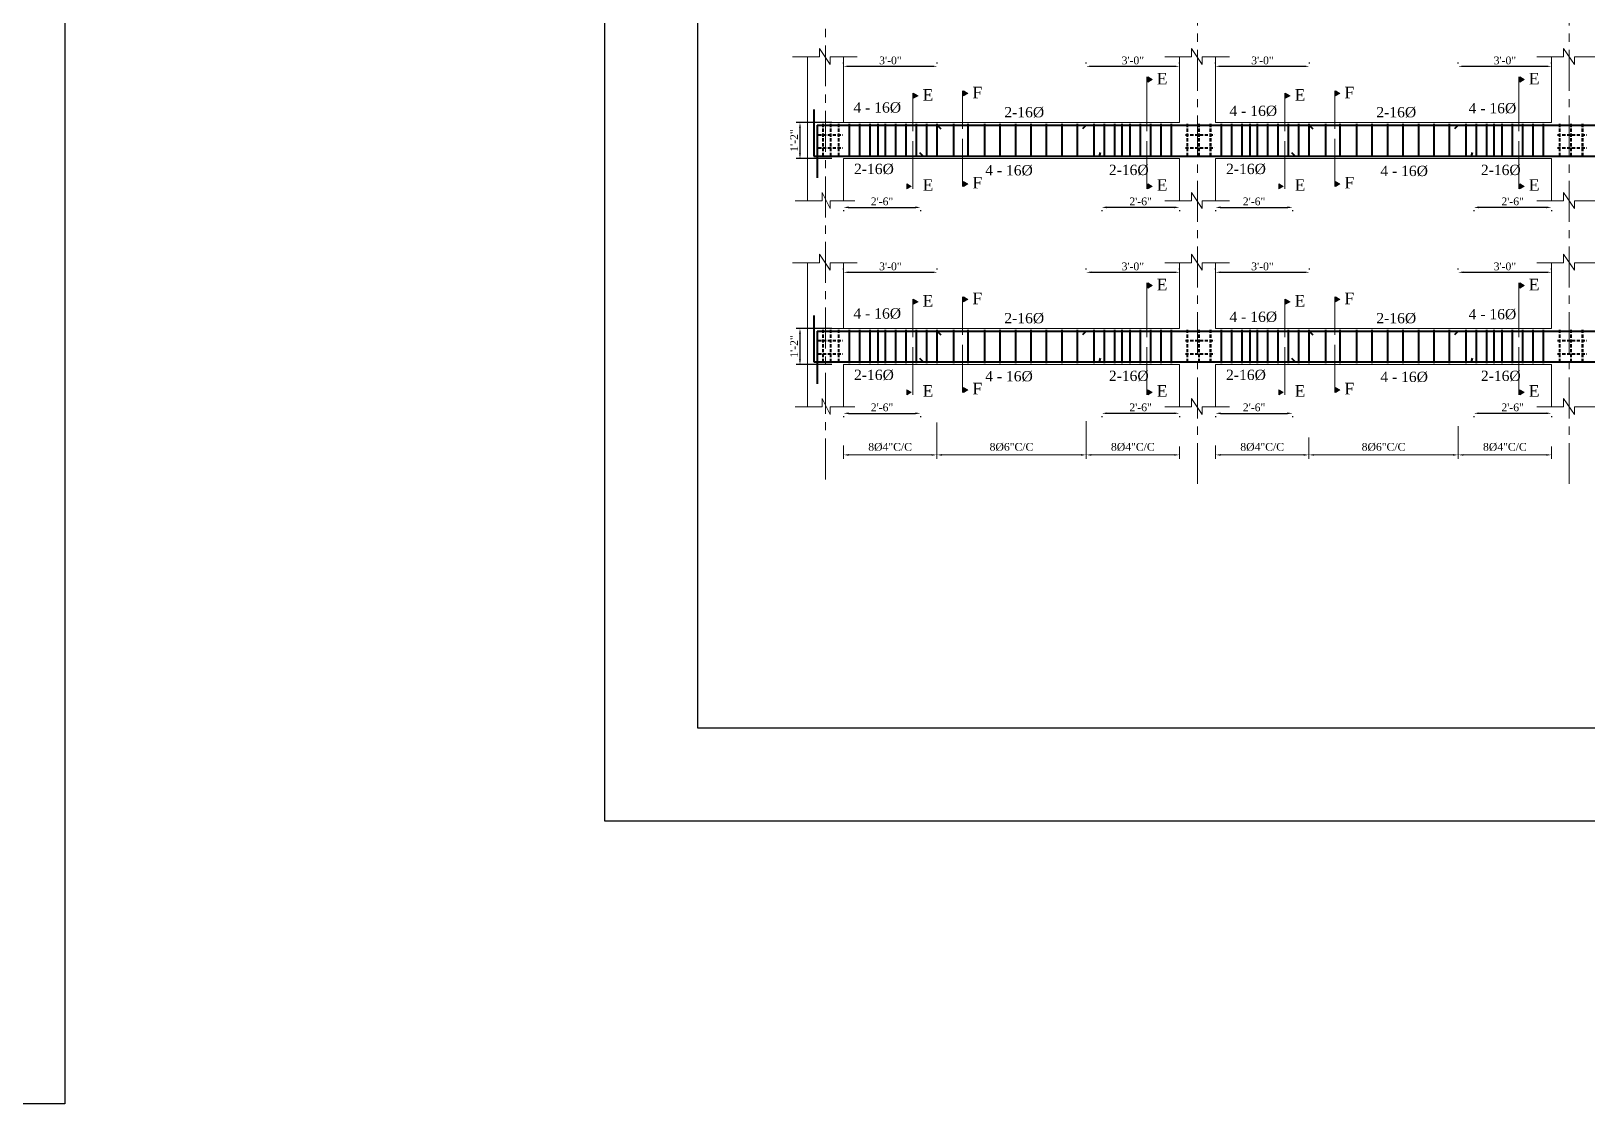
# Model space of a CAD drawing. Extents: x -2338379 to 930990, y -818978 to 106940.
# Drawn here: x 384899 to 386106, y -209148 to -208316 of the extents above; entities that cross this region are included whole.
import ezdxf

# ---------------------------------------------------------------- set-up
doc = ezdxf.new("R2010")
doc.units = 0
doc.header["$MEASUREMENT"] = 0
doc.header["$PDMODE"] = 34
doc.linetypes.add('CENTER', pattern=[50.8, 31.75, -6.35, 6.35, -6.35])
doc.linetypes.add('DASHED', pattern=[0.75, 0.5, -0.25])
doc.layers.get('0').update_dxf_attribs({"linetype": 'CONTINUOUS', "lineweight": 30})
doc.layers.get('DEFPOINTS').update_dxf_attribs({"linetype": 'CONTINUOUS'})
for name, color, linetype, lineweight in [('Center', 11, 'CENTER', 15), ('Dimension', 35, 'CONTINUOUS', 9), ('HATCH', 3, 'CONTINUOUS', 15), ('rcc elevation', 253, 'CONTINUOUS', 18), ('rebar', 3, 'CONTINUOUS', 40), ('TEXT', 7, 'CONTINUOUS', 30), ('WALL', 1, 'CONTINUOUS', 40)]:
    doc.layers.add(name, color=color, linetype=linetype, lineweight=lineweight)
doc.styles.get("Standard").update_dxf_attribs({"font": 'times.ttf', "height": 6})
doc.dimstyles.new('Standard$0', dxfattribs={"dimtxt": 6, "dimasz": 4, "dimexe": 3, "dimexo": 6, "dimgap": 3, "dimtad": 1, "dimdec": 1, "dimzin": 0, "dimdsep": 46, "dimlunit": 4, "dimtxsty": 'Standard', "dimcen": 0.09, "dimclrd": 6, "dimclre": 6, "dimclrt": 7, "dimadec": 0, "dimazin": 0, "dimtfac": 1, "dimtdec": 1, "dimtix": 1, "dimtofl": 0, "dimtmove": 1, "dimatfit": 3, "dimfxl": 1, "dimtolj": 1, "dimtzin": 0, "dimlwd": 18, "dimlwe": 18, "dimarcsym": 0})

# ---------------------------------------------------------------- blocks, each defined once
blk = doc.blocks.new('*D872')
at = {"color": 6, "lineweight": 18, "transparency": 16777216}
for p, q in [((385601.5, -208620), (385601.5, -208648)), ((385529.1, -208637.8), (385529.1, -208648)), ((385533.1, -208645), (385597.5, -208645))]:
    blk.add_line(p, q, dxfattribs=at)
at = {"color": 6, "lineweight": 30, "transparency": 16777216}
for points in [[(385533.1, -208644.4), (385533.1, -208645.7), (385529.1, -208645)], [(385597.5, -208644.4), (385597.5, -208645.7), (385601.5, -208645)]]:
    blk.add_solid(points, dxfattribs=at)
at = {"layer": 'DEFPOINTS', "color": 0, "lineweight": 30, "transparency": 16777216}
for p in [(385601.5, -208614), (385529.1, -208631.8), (385601.5, -208645)]:
    blk.add_point(p, dxfattribs=at)
at = {"color": 7, "transparency": 16777216, "insert": (385565.3, -208638.9), "char_height": 6, "attachment_point": 5}
blk.add_mtext('\\A1;8%%c4"C/C', dxfattribs=at)
blk = doc.blocks.new('*D873')
at = {"color": 6, "lineweight": 18, "transparency": 16777216}
for p, q in [((385601.5, -208620), (385601.5, -208648)), ((385717.3, -208618.9), (385717.3, -208648)), ((385605.5, -208645), (385713.3, -208645))]:
    blk.add_line(p, q, dxfattribs=at)
at = {"color": 6, "lineweight": 30, "transparency": 16777216}
for points in [[(385605.5, -208644.4), (385605.5, -208645.7), (385601.5, -208645)], [(385713.3, -208644.4), (385713.3, -208645.7), (385717.3, -208645)]]:
    blk.add_solid(points, dxfattribs=at)
at = {"layer": 'DEFPOINTS', "color": 0, "lineweight": 30, "transparency": 16777216}
for p in [(385601.5, -208614), (385717.3, -208612.9), (385717.3, -208645)]:
    blk.add_point(p, dxfattribs=at)
at = {"color": 7, "transparency": 16777216, "insert": (385659.4, -208638.9), "char_height": 6, "attachment_point": 5}
blk.add_mtext('\\A1;8%%C6"C/C', dxfattribs=at)
blk = doc.blocks.new('*D874')
at = {"color": 6, "lineweight": 18, "transparency": 16777216}
for p, q in [((385717.3, -208618.9), (385717.3, -208648)), ((385789.6, -208638.4), (385789.6, -208648)), ((385721.3, -208645), (385785.6, -208645))]:
    blk.add_line(p, q, dxfattribs=at)
at = {"color": 6, "lineweight": 30, "transparency": 16777216}
for points in [[(385721.3, -208644.4), (385721.3, -208645.7), (385717.3, -208645)], [(385785.6, -208644.4), (385785.6, -208645.7), (385789.6, -208645)]]:
    blk.add_solid(points, dxfattribs=at)
at = {"layer": 'DEFPOINTS', "color": 0, "lineweight": 30, "transparency": 16777216}
for p in [(385717.3, -208612.9), (385789.6, -208632.4), (385789.6, -208645)]:
    blk.add_point(p, dxfattribs=at)
at = {"color": 7, "transparency": 16777216, "insert": (385753.5, -208638.9), "char_height": 6, "attachment_point": 5}
blk.add_mtext('\\A1;8%%C4"C/C', dxfattribs=at)
blk = doc.blocks.new('*D875')
at = {"layer": 'DEFPOINTS', "color": 0, "lineweight": 30, "transparency": 16777216}
for p in [(385529.1, -208547), (385495.4, -208575), (385529.1, -208575)]:
    blk.add_point(p, dxfattribs=at)
at = {"layer": 'TEXT', "color": 6, "lineweight": -2, "transparency": 16777216}
for p, q in [((385520.1, -208547), (385492.4, -208547)), ((385495.4, -208551), (385495.4, -208571)), ((385520.1, -208575), (385492.4, -208575))]:
    blk.add_line(p, q, dxfattribs=at)
at = {"layer": 'TEXT', "color": 6, "lineweight": 30, "transparency": 16777216}
for points in [[(385494.7, -208551), (385496.1, -208551), (385495.4, -208547)], [(385494.7, -208571), (385496.1, -208571), (385495.4, -208575)]]:
    blk.add_solid(points, dxfattribs=at)
at = {"layer": 'TEXT', "color": 7, "transparency": 16777216, "insert": (385490.9, -208561), "char_height": 6, "attachment_point": 5, "rotation": 90}
blk.add_mtext('\\A1;1\'-2"', dxfattribs=at)
blk = doc.blocks.new('*D876')
at = {"layer": 'DEFPOINTS', "color": 0, "lineweight": 30, "transparency": 16777216}
for p in [(385601.9, -208503.4), (385529.1, -208510.3), (385601.9, -208510.3)]:
    blk.add_point(p, dxfattribs=at)
at = {"layer": 'TEXT', "color": 6, "lineweight": -2, "transparency": 16777216}
for p, q in [((385529.1, -208501.3), (385529.1, -208500.4)), ((385533.1, -208503.4), (385597.9, -208503.4)), ((385601.9, -208501.3), (385601.9, -208500.4))]:
    blk.add_line(p, q, dxfattribs=at)
at = {"layer": 'TEXT', "color": 6, "lineweight": 30, "transparency": 16777216}
for points in [[(385533.1, -208502.8), (385533.1, -208504.1), (385529.1, -208503.4)], [(385597.9, -208502.8), (385597.9, -208504.1), (385601.9, -208503.4)]]:
    blk.add_solid(points, dxfattribs=at)
at = {"layer": 'TEXT', "color": 7, "transparency": 16777216, "insert": (385565.5, -208498.9), "char_height": 6, "attachment_point": 5}
blk.add_mtext('\\A1;3\'-0"', dxfattribs=at)
blk = doc.blocks.new('*D877')
at = {"layer": 'DEFPOINTS', "color": 0, "lineweight": 30, "transparency": 16777216}
for p in [(385529.1, -208605.9), (385588.9, -208605.9), (385588.9, -208612.8)]:
    blk.add_point(p, dxfattribs=at)
at = {"layer": 'TEXT', "color": 6, "lineweight": -2, "transparency": 16777216}
for p, q in [((385529.1, -208614.9), (385529.1, -208615.8)), ((385533.1, -208612.8), (385584.9, -208612.8)), ((385588.9, -208614.9), (385588.9, -208615.8))]:
    blk.add_line(p, q, dxfattribs=at)
at = {"layer": 'TEXT', "color": 6, "lineweight": 30, "transparency": 16777216}
for points in [[(385533.1, -208612.1), (385533.1, -208613.4), (385529.1, -208612.8)], [(385584.9, -208612.1), (385584.9, -208613.4), (385588.9, -208612.8)]]:
    blk.add_solid(points, dxfattribs=at)
at = {"layer": 'TEXT', "color": 7, "transparency": 16777216, "insert": (385559, -208608.2), "char_height": 6, "attachment_point": 5}
blk.add_mtext('\\A1;2\'-6"', dxfattribs=at)
blk = doc.blocks.new('*D878')
at = {"layer": 'DEFPOINTS', "color": 0, "lineweight": 30, "transparency": 16777216}
for p in [(385789.6, -208503.4), (385717.3, -208510.3), (385789.6, -208510.3)]:
    blk.add_point(p, dxfattribs=at)
at = {"layer": 'TEXT', "color": 6, "lineweight": -2, "transparency": 16777216}
for p, q in [((385717.3, -208501.3), (385717.3, -208500.4)), ((385721.3, -208503.4), (385785.6, -208503.4)), ((385789.6, -208501.3), (385789.6, -208500.4))]:
    blk.add_line(p, q, dxfattribs=at)
at = {"layer": 'TEXT', "color": 6, "lineweight": 30, "transparency": 16777216}
for points in [[(385721.3, -208502.8), (385721.3, -208504.1), (385717.3, -208503.4)], [(385785.6, -208502.8), (385785.6, -208504.1), (385789.6, -208503.4)]]:
    blk.add_solid(points, dxfattribs=at)
at = {"layer": 'TEXT', "color": 7, "transparency": 16777216, "insert": (385753.5, -208498.9), "char_height": 6, "attachment_point": 5}
blk.add_mtext('\\A1;3\'-0"', dxfattribs=at)
blk = doc.blocks.new('*D879')
at = {"layer": 'DEFPOINTS', "color": 0, "lineweight": 30, "transparency": 16777216}
for p in [(385729.4, -208605.9), (385789.6, -208605.9), (385729.4, -208612.8)]:
    blk.add_point(p, dxfattribs=at)
at = {"layer": 'TEXT', "color": 6, "lineweight": -2, "transparency": 16777216}
for p, q in [((385729.4, -208614.9), (385729.4, -208615.8)), ((385785.6, -208612.8), (385733.4, -208612.8)), ((385789.6, -208614.9), (385789.6, -208615.8))]:
    blk.add_line(p, q, dxfattribs=at)
at = {"layer": 'TEXT', "color": 6, "lineweight": 30, "transparency": 16777216}
for points in [[(385733.4, -208612.1), (385733.4, -208613.4), (385729.4, -208612.8)], [(385785.6, -208612.1), (385785.6, -208613.4), (385789.6, -208612.8)]]:
    blk.add_solid(points, dxfattribs=at)
at = {"layer": 'TEXT', "color": 7, "transparency": 16777216, "insert": (385759.5, -208608.2), "char_height": 6, "attachment_point": 5}
blk.add_mtext('\\A1;2\'-6"', dxfattribs=at)
blk = doc.blocks.new('*D880')
at = {"color": 6, "lineweight": 18, "transparency": 16777216}
for p, q in [((385817.6, -208637.8), (385817.6, -208648)), ((385890, -208631.6), (385890, -208648)), ((385821.6, -208645), (385886, -208645))]:
    blk.add_line(p, q, dxfattribs=at)
at = {"color": 6, "lineweight": 30, "transparency": 16777216}
for points in [[(385821.6, -208644.4), (385821.6, -208645.7), (385817.6, -208645)], [(385886, -208644.4), (385886, -208645.7), (385890, -208645)]]:
    blk.add_solid(points, dxfattribs=at)
at = {"layer": 'DEFPOINTS', "color": 0, "lineweight": 30, "transparency": 16777216}
for p in [(385890, -208625.6), (385817.6, -208631.8), (385890, -208645)]:
    blk.add_point(p, dxfattribs=at)
at = {"color": 7, "transparency": 16777216, "insert": (385853.8, -208638.9), "char_height": 6, "attachment_point": 5}
blk.add_mtext('\\A1;8%%c4"C/C', dxfattribs=at)
blk = doc.blocks.new('*D881')
at = {"color": 6, "lineweight": 18, "transparency": 16777216}
for p, q in [((386005.8, -208622.8), (386005.8, -208648)), ((385890, -208631.6), (385890, -208648)), ((385894, -208645), (386001.8, -208645))]:
    blk.add_line(p, q, dxfattribs=at)
at = {"color": 6, "lineweight": 30, "transparency": 16777216}
for points in [[(385894, -208644.4), (385894, -208645.7), (385890, -208645)], [(386001.8, -208644.4), (386001.8, -208645.7), (386005.8, -208645)]]:
    blk.add_solid(points, dxfattribs=at)
at = {"layer": 'DEFPOINTS', "color": 0, "lineweight": 30, "transparency": 16777216}
for p in [(386005.8, -208616.8), (385890, -208625.6), (386005.8, -208645)]:
    blk.add_point(p, dxfattribs=at)
at = {"color": 7, "transparency": 16777216, "insert": (385947.9, -208638.9), "char_height": 6, "attachment_point": 5}
blk.add_mtext('\\A1;8%%C6"C/C', dxfattribs=at)
blk = doc.blocks.new('*D882')
at = {"color": 6, "lineweight": 18, "transparency": 16777216}
for p, q in [((386005.8, -208622.8), (386005.8, -208648)), ((386078.1, -208638.4), (386078.1, -208648)), ((386009.8, -208645), (386074.1, -208645))]:
    blk.add_line(p, q, dxfattribs=at)
at = {"color": 6, "lineweight": 30, "transparency": 16777216}
for points in [[(386009.8, -208644.4), (386009.8, -208645.7), (386005.8, -208645)], [(386074.1, -208644.4), (386074.1, -208645.7), (386078.1, -208645)]]:
    blk.add_solid(points, dxfattribs=at)
at = {"layer": 'DEFPOINTS', "color": 0, "lineweight": 30, "transparency": 16777216}
for p in [(386005.8, -208616.8), (386078.1, -208632.4), (386078.1, -208645)]:
    blk.add_point(p, dxfattribs=at)
at = {"color": 7, "transparency": 16777216, "insert": (386042, -208638.9), "char_height": 6, "attachment_point": 5}
blk.add_mtext('\\A1;8%%C4"C/C', dxfattribs=at)
blk = doc.blocks.new('*D883')
at = {"layer": 'DEFPOINTS', "color": 0, "lineweight": 30, "transparency": 16777216}
for p in [(385890.4, -208503.4), (385817.6, -208510.3), (385890.4, -208510.3)]:
    blk.add_point(p, dxfattribs=at)
at = {"layer": 'TEXT', "color": 6, "lineweight": -2, "transparency": 16777216}
for p, q in [((385817.6, -208501.3), (385817.6, -208500.4)), ((385821.6, -208503.4), (385886.4, -208503.4)), ((385890.4, -208501.3), (385890.4, -208500.4))]:
    blk.add_line(p, q, dxfattribs=at)
at = {"layer": 'TEXT', "color": 6, "lineweight": 30, "transparency": 16777216}
for points in [[(385821.6, -208502.8), (385821.6, -208504.1), (385817.6, -208503.4)], [(385886.4, -208502.8), (385886.4, -208504.1), (385890.4, -208503.4)]]:
    blk.add_solid(points, dxfattribs=at)
at = {"layer": 'TEXT', "color": 7, "transparency": 16777216, "insert": (385854, -208498.9), "char_height": 6, "attachment_point": 5}
blk.add_mtext('\\A1;3\'-0"', dxfattribs=at)
blk = doc.blocks.new('*D884')
at = {"layer": 'DEFPOINTS', "color": 0, "lineweight": 30, "transparency": 16777216}
for p in [(385817.6, -208605.9), (385877.4, -208605.9), (385877.4, -208612.8)]:
    blk.add_point(p, dxfattribs=at)
at = {"layer": 'TEXT', "color": 6, "lineweight": -2, "transparency": 16777216}
for p, q in [((385817.6, -208614.9), (385817.6, -208615.8)), ((385821.6, -208612.8), (385873.4, -208612.8)), ((385877.4, -208614.9), (385877.4, -208615.8))]:
    blk.add_line(p, q, dxfattribs=at)
at = {"layer": 'TEXT', "color": 6, "lineweight": 30, "transparency": 16777216}
for points in [[(385821.6, -208612.1), (385821.6, -208613.4), (385817.6, -208612.8)], [(385873.4, -208612.1), (385873.4, -208613.4), (385877.4, -208612.8)]]:
    blk.add_solid(points, dxfattribs=at)
at = {"layer": 'TEXT', "color": 7, "transparency": 16777216, "insert": (385847.5, -208608.2), "char_height": 6, "attachment_point": 5}
blk.add_mtext('\\A1;2\'-6"', dxfattribs=at)
blk = doc.blocks.new('*D885')
at = {"layer": 'DEFPOINTS', "color": 0, "lineweight": 30, "transparency": 16777216}
for p in [(386078.1, -208503.4), (386005.8, -208510.3), (386078.1, -208510.3)]:
    blk.add_point(p, dxfattribs=at)
at = {"layer": 'TEXT', "color": 6, "lineweight": -2, "transparency": 16777216}
for p, q in [((386005.8, -208501.3), (386005.8, -208500.4)), ((386009.8, -208503.4), (386074.1, -208503.4)), ((386078.1, -208501.3), (386078.1, -208500.4))]:
    blk.add_line(p, q, dxfattribs=at)
at = {"layer": 'TEXT', "color": 6, "lineweight": 30, "transparency": 16777216}
for points in [[(386009.8, -208502.8), (386009.8, -208504.1), (386005.8, -208503.4)], [(386074.1, -208502.8), (386074.1, -208504.1), (386078.1, -208503.4)]]:
    blk.add_solid(points, dxfattribs=at)
at = {"layer": 'TEXT', "color": 7, "transparency": 16777216, "insert": (386042, -208498.9), "char_height": 6, "attachment_point": 5}
blk.add_mtext('\\A1;3\'-0"', dxfattribs=at)
blk = doc.blocks.new('*D886')
at = {"layer": 'DEFPOINTS', "color": 0, "lineweight": 30, "transparency": 16777216}
for p in [(386017.9, -208605.9), (386078.1, -208605.9), (386017.9, -208612.8)]:
    blk.add_point(p, dxfattribs=at)
at = {"layer": 'TEXT', "color": 6, "lineweight": -2, "transparency": 16777216}
for p, q in [((386017.9, -208614.9), (386017.9, -208615.8)), ((386074.1, -208612.8), (386021.9, -208612.8)), ((386078.1, -208614.9), (386078.1, -208615.8))]:
    blk.add_line(p, q, dxfattribs=at)
at = {"layer": 'TEXT', "color": 6, "lineweight": 30, "transparency": 16777216}
for points in [[(386021.9, -208612.1), (386021.9, -208613.4), (386017.9, -208612.8)], [(386074.1, -208612.1), (386074.1, -208613.4), (386078.1, -208612.8)]]:
    blk.add_solid(points, dxfattribs=at)
at = {"layer": 'TEXT', "color": 7, "transparency": 16777216, "insert": (386048, -208608.2), "char_height": 6, "attachment_point": 5}
blk.add_mtext('\\A1;2\'-6"', dxfattribs=at)
blk = doc.blocks.new('*D859')
at = {"layer": 'DEFPOINTS', "color": 0, "lineweight": 30, "transparency": 16777216}
for p in [(385529.1, -208387.3), (385495.4, -208415.3), (385529.1, -208415.3)]:
    blk.add_point(p, dxfattribs=at)
at = {"layer": 'TEXT', "color": 6, "lineweight": -2, "transparency": 16777216}
for p, q in [((385520.1, -208387.3), (385492.4, -208387.3)), ((385495.4, -208391.3), (385495.4, -208411.3)), ((385520.1, -208415.3), (385492.4, -208415.3))]:
    blk.add_line(p, q, dxfattribs=at)
at = {"layer": 'TEXT', "color": 6, "lineweight": 30, "transparency": 16777216}
for points in [[(385494.7, -208391.3), (385496.1, -208391.3), (385495.4, -208387.3)], [(385494.7, -208411.3), (385496.1, -208411.3), (385495.4, -208415.3)]]:
    blk.add_solid(points, dxfattribs=at)
at = {"layer": 'TEXT', "color": 7, "transparency": 16777216, "insert": (385490.9, -208401.3), "char_height": 6, "attachment_point": 5, "rotation": 90}
blk.add_mtext('\\A1;1\'-2"', dxfattribs=at)
blk = doc.blocks.new('*D860')
at = {"layer": 'DEFPOINTS', "color": 0, "lineweight": 30, "transparency": 16777216}
for p in [(385529.1, -208350.6), (385601.9, -208343.7), (385601.9, -208350.6)]:
    blk.add_point(p, dxfattribs=at)
at = {"layer": 'TEXT', "color": 6, "lineweight": -2, "transparency": 16777216}
for p, q in [((385529.1, -208341.6), (385529.1, -208340.7)), ((385533.1, -208343.7), (385597.9, -208343.7)), ((385601.9, -208341.6), (385601.9, -208340.7))]:
    blk.add_line(p, q, dxfattribs=at)
at = {"layer": 'TEXT', "color": 6, "lineweight": 30, "transparency": 16777216}
for points in [[(385533.1, -208343.1), (385533.1, -208344.4), (385529.1, -208343.7)], [(385597.9, -208343.1), (385597.9, -208344.4), (385601.9, -208343.7)]]:
    blk.add_solid(points, dxfattribs=at)
at = {"layer": 'TEXT', "color": 7, "transparency": 16777216, "insert": (385565.5, -208339.2), "char_height": 6, "attachment_point": 5}
blk.add_mtext('\\A1;3\'-0"', dxfattribs=at)
blk = doc.blocks.new('*D861')
at = {"layer": 'DEFPOINTS', "color": 0, "lineweight": 30, "transparency": 16777216}
for p in [(385529.1, -208446.3), (385588.9, -208446.3), (385588.9, -208453.1)]:
    blk.add_point(p, dxfattribs=at)
at = {"layer": 'TEXT', "color": 6, "lineweight": -2, "transparency": 16777216}
for p, q in [((385529.1, -208455.3), (385529.1, -208456.1)), ((385533.1, -208453.1), (385584.9, -208453.1)), ((385588.9, -208455.3), (385588.9, -208456.1))]:
    blk.add_line(p, q, dxfattribs=at)
at = {"layer": 'TEXT', "color": 6, "lineweight": 30, "transparency": 16777216}
for points in [[(385533.1, -208452.4), (385533.1, -208453.8), (385529.1, -208453.1)], [(385584.9, -208452.4), (385584.9, -208453.8), (385588.9, -208453.1)]]:
    blk.add_solid(points, dxfattribs=at)
at = {"layer": 'TEXT', "color": 7, "transparency": 16777216, "insert": (385559, -208448.5), "char_height": 6, "attachment_point": 5}
blk.add_mtext('\\A1;2\'-6"', dxfattribs=at)
blk = doc.blocks.new('*D862')
at = {"layer": 'DEFPOINTS', "color": 0, "lineweight": 30, "transparency": 16777216}
for p in [(385717.3, -208350.6), (385789.6, -208343.7), (385789.6, -208350.6)]:
    blk.add_point(p, dxfattribs=at)
at = {"layer": 'TEXT', "color": 6, "lineweight": -2, "transparency": 16777216}
for p, q in [((385717.3, -208341.6), (385717.3, -208340.7)), ((385721.3, -208343.7), (385785.6, -208343.7)), ((385789.6, -208341.6), (385789.6, -208340.7))]:
    blk.add_line(p, q, dxfattribs=at)
at = {"layer": 'TEXT', "color": 6, "lineweight": 30, "transparency": 16777216}
for points in [[(385721.3, -208343.1), (385721.3, -208344.4), (385717.3, -208343.7)], [(385785.6, -208343.1), (385785.6, -208344.4), (385789.6, -208343.7)]]:
    blk.add_solid(points, dxfattribs=at)
at = {"layer": 'TEXT', "color": 7, "transparency": 16777216, "insert": (385753.5, -208339.2), "char_height": 6, "attachment_point": 5}
blk.add_mtext('\\A1;3\'-0"', dxfattribs=at)
blk = doc.blocks.new('*D863')
at = {"layer": 'DEFPOINTS', "color": 0, "lineweight": 30, "transparency": 16777216}
for p in [(385729.4, -208446.3), (385789.6, -208446.3), (385729.4, -208453.1)]:
    blk.add_point(p, dxfattribs=at)
at = {"layer": 'TEXT', "color": 6, "lineweight": -2, "transparency": 16777216}
for p, q in [((385729.4, -208455.3), (385729.4, -208456.1)), ((385785.6, -208453.1), (385733.4, -208453.1)), ((385789.6, -208455.3), (385789.6, -208456.1))]:
    blk.add_line(p, q, dxfattribs=at)
at = {"layer": 'TEXT', "color": 6, "lineweight": 30, "transparency": 16777216}
for points in [[(385733.4, -208452.4), (385733.4, -208453.8), (385729.4, -208453.1)], [(385785.6, -208452.4), (385785.6, -208453.8), (385789.6, -208453.1)]]:
    blk.add_solid(points, dxfattribs=at)
at = {"layer": 'TEXT', "color": 7, "transparency": 16777216, "insert": (385759.5, -208448.5), "char_height": 6, "attachment_point": 5}
blk.add_mtext('\\A1;2\'-6"', dxfattribs=at)
blk = doc.blocks.new('*D864')
at = {"layer": 'DEFPOINTS', "color": 0, "lineweight": 30, "transparency": 16777216}
for p in [(385817.6, -208350.6), (385890.4, -208343.7), (385890.4, -208350.6)]:
    blk.add_point(p, dxfattribs=at)
at = {"layer": 'TEXT', "color": 6, "lineweight": -2, "transparency": 16777216}
for p, q in [((385817.6, -208341.6), (385817.6, -208340.7)), ((385821.6, -208343.7), (385886.4, -208343.7)), ((385890.4, -208341.6), (385890.4, -208340.7))]:
    blk.add_line(p, q, dxfattribs=at)
at = {"layer": 'TEXT', "color": 6, "lineweight": 30, "transparency": 16777216}
for points in [[(385821.6, -208343.1), (385821.6, -208344.4), (385817.6, -208343.7)], [(385886.4, -208343.1), (385886.4, -208344.4), (385890.4, -208343.7)]]:
    blk.add_solid(points, dxfattribs=at)
at = {"layer": 'TEXT', "color": 7, "transparency": 16777216, "insert": (385854, -208339.2), "char_height": 6, "attachment_point": 5}
blk.add_mtext('\\A1;3\'-0"', dxfattribs=at)
blk = doc.blocks.new('*D865')
at = {"layer": 'DEFPOINTS', "color": 0, "lineweight": 30, "transparency": 16777216}
for p in [(385817.6, -208446.3), (385877.4, -208446.3), (385877.4, -208453.1)]:
    blk.add_point(p, dxfattribs=at)
at = {"layer": 'TEXT', "color": 6, "lineweight": -2, "transparency": 16777216}
for p, q in [((385817.6, -208455.3), (385817.6, -208456.1)), ((385821.6, -208453.1), (385873.4, -208453.1)), ((385877.4, -208455.3), (385877.4, -208456.1))]:
    blk.add_line(p, q, dxfattribs=at)
at = {"layer": 'TEXT', "color": 6, "lineweight": 30, "transparency": 16777216}
for points in [[(385821.6, -208452.4), (385821.6, -208453.8), (385817.6, -208453.1)], [(385873.4, -208452.4), (385873.4, -208453.8), (385877.4, -208453.1)]]:
    blk.add_solid(points, dxfattribs=at)
at = {"layer": 'TEXT', "color": 7, "transparency": 16777216, "insert": (385847.5, -208448.5), "char_height": 6, "attachment_point": 5}
blk.add_mtext('\\A1;2\'-6"', dxfattribs=at)
blk = doc.blocks.new('*D866')
at = {"layer": 'DEFPOINTS', "color": 0, "lineweight": 30, "transparency": 16777216}
for p in [(386005.8, -208350.6), (386078.1, -208343.7), (386078.1, -208350.6)]:
    blk.add_point(p, dxfattribs=at)
at = {"layer": 'TEXT', "color": 6, "lineweight": -2, "transparency": 16777216}
for p, q in [((386005.8, -208341.6), (386005.8, -208340.7)), ((386009.8, -208343.7), (386074.1, -208343.7)), ((386078.1, -208341.6), (386078.1, -208340.7))]:
    blk.add_line(p, q, dxfattribs=at)
at = {"layer": 'TEXT', "color": 6, "lineweight": 30, "transparency": 16777216}
for points in [[(386009.8, -208343.1), (386009.8, -208344.4), (386005.8, -208343.7)], [(386074.1, -208343.1), (386074.1, -208344.4), (386078.1, -208343.7)]]:
    blk.add_solid(points, dxfattribs=at)
at = {"layer": 'TEXT', "color": 7, "transparency": 16777216, "insert": (386042, -208339.2), "char_height": 6, "attachment_point": 5}
blk.add_mtext('\\A1;3\'-0"', dxfattribs=at)
blk = doc.blocks.new('*D867')
at = {"layer": 'DEFPOINTS', "color": 0, "lineweight": 30, "transparency": 16777216}
for p in [(386017.9, -208446.3), (386078.1, -208446.3), (386017.9, -208453.1)]:
    blk.add_point(p, dxfattribs=at)
at = {"layer": 'TEXT', "color": 6, "lineweight": -2, "transparency": 16777216}
for p, q in [((386017.9, -208455.3), (386017.9, -208456.1)), ((386074.1, -208453.1), (386021.9, -208453.1)), ((386078.1, -208455.3), (386078.1, -208456.1))]:
    blk.add_line(p, q, dxfattribs=at)
at = {"layer": 'TEXT', "color": 6, "lineweight": 30, "transparency": 16777216}
for points in [[(386021.9, -208452.4), (386021.9, -208453.8), (386017.9, -208453.1)], [(386074.1, -208452.4), (386074.1, -208453.8), (386078.1, -208453.1)]]:
    blk.add_solid(points, dxfattribs=at)
at = {"layer": 'TEXT', "color": 7, "transparency": 16777216, "insert": (386048, -208448.5), "char_height": 6, "attachment_point": 5}
blk.add_mtext('\\A1;2\'-6"', dxfattribs=at)

msp = doc.modelspace()

# ---------------------------------------------------------------- hatches: boundary and pattern name
at = {"layer": 'HATCH', "ltscale": 0.5}
for points in [[(385765.04, -208355.95), (385765.04, -208352), (385768.46, -208353.97)], [(386053.53, -208355.95), (386053.53, -208352), (386056.94, -208353.97)], [(385583.5, -208368.53), (385583.5, -208364.58), (385586.92, -208366.56)], [(385622.15, -208366.71), (385622.15, -208362.76), (385625.57, -208364.73)], [(385871.99, -208368.53), (385871.99, -208364.58), (385875.4, -208366.56)], [(385910.64, -208366.71), (385910.64, -208362.76), (385914.05, -208364.73)], [(385578.31, -208434.81), (385578.31, -208438.76), (385581.72, -208436.79)], [(385622.15, -208432.99), (385622.15, -208436.94), (385625.57, -208434.97)], [(385765.04, -208434.81), (385765.04, -208438.76), (385768.46, -208436.79)], [(385866.79, -208434.81), (385866.79, -208438.76), (385870.2, -208436.79)], [(385910.64, -208432.99), (385910.64, -208436.94), (385914.05, -208434.97)], [(386053.53, -208434.81), (386053.53, -208438.76), (386056.94, -208436.79)], [(385765.04, -208515.63), (385765.04, -208511.69), (385768.46, -208513.66)], [(386053.53, -208515.63), (386053.53, -208511.69), (386056.94, -208513.66)], [(385583.5, -208528.21), (385583.5, -208524.27), (385586.92, -208526.24)], [(385622.15, -208526.39), (385622.15, -208522.45), (385625.57, -208524.42)], [(385871.99, -208528.21), (385871.99, -208524.27), (385875.4, -208526.24)], [(385910.64, -208526.39), (385910.64, -208522.45), (385914.05, -208524.42)], [(385622.15, -208592.68), (385622.15, -208596.62), (385625.57, -208594.65)], [(385910.64, -208592.68), (385910.64, -208596.62), (385914.05, -208594.65)], [(385578.31, -208594.5), (385578.31, -208598.45), (385581.72, -208596.47)], [(385765.04, -208594.5), (385765.04, -208598.45), (385768.46, -208596.47)], [(385866.79, -208594.5), (385866.79, -208598.45), (385870.2, -208596.47)], [(386053.53, -208594.5), (386053.53, -208598.45), (386056.94, -208596.47)]]:
    msp.add_hatch(color=256, dxfattribs=at).paths.add_polyline_path(points)

# ---------------------------------------------------------------- linework, layer by layer
at = {"color": 3}
for points in [[(388521.51, -208928.73), (388521.51, -206502.33), (385343.91, -206502.33), (385343.91, -208928.73)], [(388449.51, -208856.73), (388449.51, -206574.33), (385415.91, -206574.33), (385415.91, -208856.73)], [(381440.54, -206666.63), (384925.34, -206666.63), (384925.34, -209148.23), (381440.54, -209148.23)]]:
    msp.add_lwpolyline(points, close=True, dxfattribs=at)
at = {"layer": 'Center'}
for p, q in [((385515.13, -208664.03), (385515.13, -207680.99)), ((385803.61, -208667.58), (385803.61, -207680.99)), ((386091.74, -208667.58), (386091.74, -207680.99))]:
    msp.add_line(p, q, dxfattribs=at)
at = {"layer": 'Dimension', "ltscale": 0.5}
for p, q in [((385764.41, -208351.97), (385764.41, -208394.14)), ((386052.9, -208351.97), (386052.9, -208394.14)), ((385582.88, -208364.59), (385582.88, -208394.14)), ((385621.52, -208362.77), (385621.52, -208392.32)), ((385871.36, -208364.59), (385871.36, -208394.14)), ((385910.01, -208362.77), (385910.01, -208392.32)), ((385621.52, -208436.93), (385621.52, -208399.98)), ((385910.01, -208436.93), (385910.01, -208399.98)), ((385582.88, -208438.75), (385582.88, -208401.8)), ((385764.41, -208438.75), (385764.41, -208401.8)), ((385871.36, -208438.75), (385871.36, -208401.8)), ((386052.9, -208438.75), (386052.9, -208401.8)), ((385764.41, -208511.65), (385764.41, -208553.82)), ((386052.9, -208511.65), (386052.9, -208553.82)), ((385582.88, -208524.28), (385582.88, -208553.82)), ((385621.52, -208522.46), (385621.52, -208552)), ((385871.36, -208524.28), (385871.36, -208553.82)), ((385910.01, -208522.46), (385910.01, -208552)), ((385582.88, -208598.44), (385582.88, -208561.49)), ((385621.52, -208596.61), (385621.52, -208559.67)), ((385764.41, -208598.44), (385764.41, -208561.49)), ((385871.36, -208598.44), (385871.36, -208561.49)), ((385910.01, -208596.61), (385910.01, -208559.67)), ((386052.9, -208598.44), (386052.9, -208561.49))]:
    msp.add_line(p, q, dxfattribs=at)
at = {"layer": 'Dimension'}
for points in [[(385489.72, -208336.37), (385510.51, -208336.37), (385510.51, -208329.81), (385518.89, -208342.2), (385518.89, -208336.37), (385539.86, -208336.37)], [(385778.2, -208336.37), (385798.99, -208336.37), (385798.99, -208329.81), (385807.38, -208342.2), (385807.38, -208336.37), (385828.35, -208336.37)], [(386066.68, -208336.37), (386087.47, -208336.37), (386087.47, -208329.81), (386095.86, -208342.2), (386095.86, -208336.37), (386116.83, -208336.37)], [(385491.72, -208448.16), (385512.51, -208448.16), (385512.51, -208441.61), (385518.89, -208453.99), (385518.89, -208448.16), (385537.86, -208448.16)], [(385778.2, -208448.16), (385798.99, -208448.16), (385798.99, -208441.61), (385807.38, -208453.99), (385807.38, -208448.16), (385828.35, -208448.16)], [(386066.68, -208448.16), (386087.47, -208448.16), (386087.47, -208441.61), (386095.86, -208453.99), (386095.86, -208448.16), (386116.83, -208448.16)], [(385489.72, -208496.06), (385510.51, -208496.06), (385510.51, -208489.5), (385518.89, -208501.89), (385518.89, -208496.06), (385539.86, -208496.06)], [(385778.2, -208496.06), (385798.99, -208496.06), (385798.99, -208489.5), (385807.38, -208501.89), (385807.38, -208496.06), (385828.35, -208496.06)], [(386066.68, -208496.06), (386087.47, -208496.06), (386087.47, -208489.5), (386095.86, -208501.89), (386095.86, -208496.06), (386116.83, -208496.06)], [(385491.72, -208607.85), (385512.51, -208607.85), (385512.51, -208601.29), (385518.89, -208613.68), (385518.89, -208607.85), (385537.86, -208607.85)], [(385778.2, -208607.85), (385798.99, -208607.85), (385798.99, -208601.29), (385807.38, -208613.68), (385807.38, -208607.85), (385828.35, -208607.85)], [(386066.68, -208607.85), (386087.47, -208607.85), (386087.47, -208601.29), (386095.86, -208613.68), (386095.86, -208607.85), (386116.83, -208607.85)]]:
    msp.add_lwpolyline(points, dxfattribs=at)
at = {"layer": 'Dimension', "ltscale": 0.5}
for points in [[(385768.46, -208353.97), (385765.04, -208355.95), (385765.04, -208352)], [(386056.94, -208353.97), (386053.53, -208355.95), (386053.53, -208352)], [(385586.92, -208366.56), (385583.5, -208368.53), (385583.5, -208364.58)], [(385625.57, -208364.73), (385622.15, -208366.71), (385622.15, -208362.76)], [(385875.4, -208366.56), (385871.99, -208368.53), (385871.99, -208364.58)], [(385914.05, -208364.73), (385910.64, -208366.71), (385910.64, -208362.76)], [(385581.72, -208436.79), (385578.31, -208434.81), (385578.31, -208438.76)], [(385625.57, -208434.97), (385622.15, -208432.99), (385622.15, -208436.94)], [(385768.46, -208436.79), (385765.04, -208434.81), (385765.04, -208438.76)], [(385870.2, -208436.79), (385866.79, -208434.81), (385866.79, -208438.76)], [(385914.05, -208434.97), (385910.64, -208432.99), (385910.64, -208436.94)], [(386056.94, -208436.79), (386053.53, -208434.81), (386053.53, -208438.76)], [(385768.46, -208513.66), (385765.04, -208515.63), (385765.04, -208511.69)], [(386056.94, -208513.66), (386053.53, -208515.63), (386053.53, -208511.69)], [(385586.92, -208526.24), (385583.5, -208528.21), (385583.5, -208524.27)], [(385625.57, -208524.42), (385622.15, -208526.39), (385622.15, -208522.45)], [(385875.4, -208526.24), (385871.99, -208528.21), (385871.99, -208524.27)], [(385914.05, -208524.42), (385910.64, -208526.39), (385910.64, -208522.45)], [(385625.57, -208594.65), (385622.15, -208592.68), (385622.15, -208596.62)], [(385914.05, -208594.65), (385910.64, -208592.68), (385910.64, -208596.62)], [(385581.72, -208596.47), (385578.31, -208594.5), (385578.31, -208598.45)], [(385768.46, -208596.47), (385765.04, -208594.5), (385765.04, -208598.45)], [(385870.2, -208596.47), (385866.79, -208594.5), (385866.79, -208598.45)], [(386056.94, -208596.47), (386053.53, -208594.5), (386053.53, -208598.45)]]:
    msp.add_lwpolyline(points, close=True, dxfattribs=at)
at = {"layer": 'rcc elevation', "ltscale": 20}
for p, q in [((385501.13, -208387.29), (385501.13, -208336.37)), ((385529.13, -208387.29), (385529.13, -208336.37)), ((385789.61, -208387.29), (385789.61, -208336.37)), ((385817.61, -208387.29), (385817.61, -208336.37)), ((385817.61, -208387.29), (385817.61, -208336.37)), ((386078.09, -208387.29), (386078.09, -208336.37)), ((385501.13, -208448.16), (385501.13, -208387.29)), ((385501.13, -208387.29), (385789.61, -208387.29)), ((385817.61, -208387.29), (386078.09, -208387.29)), ((385529.13, -208448.16), (385529.13, -208415.29)), ((385529.13, -208415.29), (385789.61, -208415.29)), ((385789.61, -208448.16), (385789.61, -208415.29)), ((385817.61, -208415.29), (386078.09, -208415.29)), ((385817.61, -208448.16), (385817.61, -208415.29)), ((385817.61, -208448.16), (385817.61, -208415.29)), ((386078.09, -208448.16), (386078.09, -208415.29)), ((385501.13, -208546.97), (385501.13, -208496.06)), ((385529.13, -208546.97), (385529.13, -208496.06)), ((385789.61, -208546.97), (385789.61, -208496.06)), ((385817.61, -208546.97), (385817.61, -208496.06)), ((385817.61, -208546.97), (385817.61, -208496.06)), ((386078.09, -208546.97), (386078.09, -208496.06)), ((385501.13, -208607.85), (385501.13, -208546.97)), ((385501.13, -208546.97), (385789.61, -208546.97)), ((385817.61, -208546.97), (386078.09, -208546.97)), ((385529.13, -208607.85), (385529.13, -208574.97)), ((385529.13, -208574.97), (385789.61, -208574.97)), ((385789.61, -208607.85), (385789.61, -208574.97)), ((385817.61, -208574.97), (386078.09, -208574.97)), ((385817.61, -208607.85), (385817.61, -208574.97)), ((385817.61, -208607.85), (385817.61, -208574.97)), ((386078.09, -208607.85), (386078.09, -208574.97))]:
    msp.add_line(p, q, dxfattribs=at)
at = {"layer": 'rebar', "ltscale": 20}
for p, q in [((385506.17, -208377.32), (385506.17, -208413.29)), ((385508.8, -208389.29), (387251.14, -208389.29)), ((385508.8, -208389.29), (385508.8, -208430.2)), ((385601.87, -208389.29), (385604.72, -208392.14)), ((385717.35, -208389.29), (385714.5, -208392.14)), ((385890.35, -208389.29), (385893.2, -208392.14)), ((386005.83, -208389.29), (386002.98, -208392.14)), ((385588.02, -208410.44), (385590.87, -208413.29)), ((385728.23, -208410.44), (385727.38, -208413.29)), ((385876.5, -208410.44), (385879.35, -208413.29)), ((386016.71, -208410.44), (386015.86, -208413.29)), ((385506.17, -208413.29), (387253.77, -208413.29)), ((385506.17, -208537), (385506.17, -208572.97)), ((385508.8, -208548.97), (387251.14, -208548.97)), ((385508.8, -208548.97), (385508.8, -208589.89)), ((385601.87, -208548.97), (385604.72, -208551.82)), ((385717.35, -208548.97), (385714.5, -208551.82)), ((385890.35, -208548.97), (385893.2, -208551.82)), ((386005.83, -208548.97), (386002.98, -208551.82)), ((385506.17, -208572.97), (387253.77, -208572.97)), ((385588.02, -208570.12), (385590.87, -208572.97)), ((385728.23, -208570.12), (385727.38, -208572.97)), ((385876.5, -208570.12), (385879.35, -208572.97)), ((386016.71, -208570.12), (386015.86, -208572.97))]:
    msp.add_line(p, q, dxfattribs=at)
at = {"layer": 'rebar', "linetype": 'DASHED', "ltscale": 5}
for p, q in [((385513.01, -208388.29), (385513.01, -208414.29)), ((385519.09, -208388.29), (385519.09, -208414.29)), ((385525.17, -208388.29), (385525.17, -208414.29)), ((385795.74, -208388.29), (385795.74, -208414.29)), ((385804.61, -208388.29), (385804.61, -208414.29)), ((385813.56, -208388.29), (385813.56, -208414.29)), ((385813.65, -208388.29), (385813.65, -208414.29)), ((386084.22, -208388.29), (386084.22, -208414.29)), ((386093.09, -208388.29), (386093.09, -208414.29)), ((386102.04, -208388.29), (386102.04, -208414.29)), ((386102.13, -208388.29), (386102.13, -208414.29)), ((385509.52, -208396.74), (385528.54, -208396.74)), ((385794.25, -208396.74), (385816.94, -208396.74)), ((386082.74, -208396.74), (386105.42, -208396.74)), ((385509.52, -208406.91), (385528.54, -208406.91)), ((385794.25, -208406.91), (385816.94, -208406.91)), ((386082.74, -208406.91), (386105.42, -208406.91)), ((385509.52, -208556.42), (385528.54, -208556.42)), ((385513.01, -208547.97), (385513.01, -208573.97)), ((385519.09, -208547.97), (385519.09, -208573.97)), ((385525.17, -208547.97), (385525.17, -208573.97)), ((385794.25, -208556.42), (385816.94, -208556.42)), ((385795.74, -208547.97), (385795.74, -208573.97)), ((385804.61, -208547.97), (385804.61, -208573.97)), ((385813.56, -208547.97), (385813.56, -208573.97)), ((385813.65, -208547.97), (385813.65, -208573.97)), ((386082.74, -208556.42), (386105.42, -208556.42)), ((386084.22, -208547.97), (386084.22, -208573.97)), ((386093.09, -208547.97), (386093.09, -208573.97)), ((386102.04, -208547.97), (386102.04, -208573.97)), ((386102.13, -208547.97), (386102.13, -208573.97)), ((385509.52, -208566.59), (385528.54, -208566.59)), ((385794.25, -208566.59), (385816.94, -208566.59)), ((386082.74, -208566.59), (386105.42, -208566.59))]:
    msp.add_line(p, q, dxfattribs=at)
at = {"layer": 'rebar', "ltscale": 5}
for p, q in [((385533.54, -208388.29), (385533.54, -208414.29)), ((385541.54, -208388.29), (385541.54, -208414.29)), ((385549.54, -208388.29), (385549.54, -208414.29)), ((385555.87, -208388.29), (385555.87, -208414.29)), ((385561.54, -208388.29), (385561.54, -208414.29)), ((385569.54, -208388.29), (385569.54, -208414.29)), ((385577.54, -208388.29), (385577.54, -208414.29)), ((385585.54, -208388.29), (385585.54, -208414.29)), ((385593.54, -208388.29), (385593.54, -208414.29)), ((385601.54, -208388.29), (385601.54, -208414.29)), ((385614.41, -208388.29), (385614.41, -208414.29)), ((385625.54, -208388.29), (385625.54, -208414.29)), ((385638.41, -208388.29), (385638.41, -208414.29)), ((385650.41, -208388.29), (385650.41, -208414.29)), ((385662.41, -208388.29), (385662.41, -208414.29)), ((385674.41, -208388.29), (385674.41, -208414.29)), ((385686.41, -208388.29), (385686.41, -208414.29)), ((385698.41, -208388.29), (385698.41, -208414.29)), ((385710.41, -208388.29), (385710.41, -208414.29)), ((385723.2, -208388.29), (385723.2, -208414.29)), ((385731.2, -208388.29), (385731.2, -208414.29)), ((385739.2, -208388.29), (385739.2, -208414.29)), ((385744.92, -208388.29), (385744.92, -208414.29)), ((385751.2, -208388.29), (385751.2, -208414.29)), ((385759.2, -208388.29), (385759.2, -208414.29)), ((385767.2, -208388.29), (385767.2, -208414.29)), ((385775.2, -208388.29), (385775.2, -208414.29)), ((385783.2, -208388.29), (385783.2, -208414.29)), ((385822.02, -208388.29), (385822.02, -208414.29)), ((385830.02, -208388.29), (385830.02, -208414.29)), ((385838.02, -208388.29), (385838.02, -208414.29)), ((385844.35, -208388.29), (385844.35, -208414.29)), ((385850.02, -208388.29), (385850.02, -208414.29)), ((385858.02, -208388.29), (385858.02, -208414.29)), ((385866.02, -208388.29), (385866.02, -208414.29)), ((385874.02, -208388.29), (385874.02, -208414.29)), ((385882.02, -208388.29), (385882.02, -208414.29)), ((385890.02, -208388.29), (385890.02, -208414.29)), ((385902.9, -208388.29), (385902.9, -208414.29)), ((385914.02, -208388.29), (385914.02, -208414.29)), ((385926.9, -208388.29), (385926.9, -208414.29)), ((385938.9, -208388.29), (385938.9, -208414.29)), ((385950.9, -208388.29), (385950.9, -208414.29)), ((385962.9, -208388.29), (385962.9, -208414.29)), ((385974.9, -208388.29), (385974.9, -208414.29)), ((385986.9, -208388.29), (385986.9, -208414.29)), ((385998.9, -208388.29), (385998.9, -208414.29)), ((386011.68, -208388.29), (386011.68, -208414.29)), ((386019.68, -208388.29), (386019.68, -208414.29)), ((386027.68, -208388.29), (386027.68, -208414.29)), ((386033.41, -208388.29), (386033.41, -208414.29)), ((386039.68, -208388.29), (386039.68, -208414.29)), ((386047.68, -208388.29), (386047.68, -208414.29)), ((386055.68, -208388.29), (386055.68, -208414.29)), ((386063.68, -208388.29), (386063.68, -208414.29)), ((386071.68, -208388.29), (386071.68, -208414.29)), ((385533.54, -208547.97), (385533.54, -208573.97)), ((385541.54, -208547.97), (385541.54, -208573.97)), ((385549.54, -208547.97), (385549.54, -208573.97)), ((385555.87, -208547.97), (385555.87, -208573.97)), ((385561.54, -208547.97), (385561.54, -208573.97)), ((385569.54, -208547.97), (385569.54, -208573.97)), ((385577.54, -208547.97), (385577.54, -208573.97)), ((385585.54, -208547.97), (385585.54, -208573.97)), ((385593.54, -208547.97), (385593.54, -208573.97)), ((385601.54, -208547.97), (385601.54, -208573.97)), ((385614.41, -208547.97), (385614.41, -208573.97)), ((385625.54, -208547.97), (385625.54, -208573.97)), ((385638.41, -208547.97), (385638.41, -208573.97)), ((385650.41, -208547.97), (385650.41, -208573.97)), ((385662.41, -208547.97), (385662.41, -208573.97)), ((385674.41, -208547.97), (385674.41, -208573.97)), ((385686.41, -208547.97), (385686.41, -208573.97)), ((385698.41, -208547.97), (385698.41, -208573.97)), ((385710.41, -208547.97), (385710.41, -208573.97)), ((385723.2, -208547.97), (385723.2, -208573.97)), ((385731.2, -208547.97), (385731.2, -208573.97)), ((385739.2, -208547.97), (385739.2, -208573.97)), ((385744.92, -208547.97), (385744.92, -208573.97)), ((385751.2, -208547.97), (385751.2, -208573.97)), ((385759.2, -208547.97), (385759.2, -208573.97)), ((385767.2, -208547.97), (385767.2, -208573.97)), ((385775.2, -208547.97), (385775.2, -208573.97)), ((385783.2, -208547.97), (385783.2, -208573.97)), ((385822.02, -208547.97), (385822.02, -208573.97)), ((385830.02, -208547.97), (385830.02, -208573.97)), ((385838.02, -208547.97), (385838.02, -208573.97)), ((385844.35, -208547.97), (385844.35, -208573.97)), ((385850.02, -208547.97), (385850.02, -208573.97)), ((385858.02, -208547.97), (385858.02, -208573.97)), ((385866.02, -208547.97), (385866.02, -208573.97)), ((385874.02, -208547.97), (385874.02, -208573.97)), ((385882.02, -208547.97), (385882.02, -208573.97)), ((385890.02, -208547.97), (385890.02, -208573.97)), ((385902.9, -208547.97), (385902.9, -208573.97)), ((385914.02, -208547.97), (385914.02, -208573.97)), ((385926.9, -208547.97), (385926.9, -208573.97)), ((385938.9, -208547.97), (385938.9, -208573.97)), ((385950.9, -208547.97), (385950.9, -208573.97)), ((385962.9, -208547.97), (385962.9, -208573.97)), ((385974.9, -208547.97), (385974.9, -208573.97)), ((385986.9, -208547.97), (385986.9, -208573.97)), ((385998.9, -208547.97), (385998.9, -208573.97)), ((386011.68, -208547.97), (386011.68, -208573.97)), ((386019.68, -208547.97), (386019.68, -208573.97)), ((386027.68, -208547.97), (386027.68, -208573.97)), ((386033.41, -208547.97), (386033.41, -208573.97)), ((386039.68, -208547.97), (386039.68, -208573.97)), ((386047.68, -208547.97), (386047.68, -208573.97)), ((386055.68, -208547.97), (386055.68, -208573.97)), ((386063.68, -208547.97), (386063.68, -208573.97)), ((386071.68, -208547.97), (386071.68, -208573.97))]:
    msp.add_line(p, q, dxfattribs=at)

# ---------------------------------------------------------------- texts
at = {"layer": 'TEXT', "attachment_point": 1}
for s, insert, char_height, width in [('{\\fTimes New Roman|b0|i0|c0|p18;E}', (385772.04, -208348.8), 9, 1356.5327), ('{\\fTimes New Roman|b0|i0|c0|p18;E}', (386060.53, -208348.8), 9, 1356.5327), ('{\\fTimes New Roman|b0|i0|c0|p18;E}', (385590.51, -208361.38), 9, 1356.5327), ('{\\fTimes New Roman|b0|i0|c0|p18;F}', (385629.16, -208359.56), 9, 1356.5327), ('{\\fTimes New Roman|b0|i0|c0|p18;E}', (385878.99, -208361.38), 9, 1356.5327), ('{\\fTimes New Roman|b0|i0|c0|p18;F}', (385917.64, -208359.56), 9, 1356.5327), ('2-16%%C ', (385653.85, -208375.29), 8, 1404.5327), ('2-16%%C ', (385942.33, -208375.29), 8, 1404.5327), ('2-16%%C ', (385537.31, -208419.28), 8, 1356.5327), ('2-16%%C ', (385734.9, -208420.05), 8, 1356.5327), ('2-16%%C ', (385825.79, -208419.28), 8, 1356.5327), ('2-16%%C ', (386023.39, -208420.05), 8, 1356.5327), ('{\\fTimes New Roman|b0|i0|c0|p18;E}', (385590.51, -208431.26), 9, 1356.5327), ('{\\fTimes New Roman|b0|i0|c0|p18;F}', (385629.16, -208429.44), 9, 1356.5327), ('{\\fTimes New Roman|b0|i0|c0|p18;E}', (385772.04, -208431.26), 9, 1356.5327), ('{\\fTimes New Roman|b0|i0|c0|p18;E}', (385878.99, -208431.26), 9, 1356.5327), ('{\\fTimes New Roman|b0|i0|c0|p18;F}', (385917.64, -208429.44), 9, 1356.5327), ('{\\fTimes New Roman|b0|i0|c0|p18;E}', (386060.53, -208431.26), 9, 1356.5327), ('{\\fTimes New Roman|b0|i0|c0|p18;E}', (385772.04, -208508.48), 9, 1356.5327), ('{\\fTimes New Roman|b0|i0|c0|p18;E}', (386060.53, -208508.48), 9, 1356.5327), ('{\\fTimes New Roman|b0|i0|c0|p18;E}', (385590.51, -208521.07), 9, 1356.5327), ('{\\fTimes New Roman|b0|i0|c0|p18;F}', (385629.16, -208519.24), 9, 1356.5327), ('{\\fTimes New Roman|b0|i0|c0|p18;E}', (385878.99, -208521.07), 9, 1356.5327), ('{\\fTimes New Roman|b0|i0|c0|p18;F}', (385917.64, -208519.24), 9, 1356.5327), ('2-16%%C ', (385653.85, -208534.98), 8, 1404.5327), ('2-16%%C ', (385942.33, -208534.98), 8, 1404.5327), ('2-16%%C ', (385537.31, -208578.96), 8, 1356.5327), ('2-16%%C ', (385734.9, -208579.74), 8, 1356.5327), ('2-16%%C ', (385825.79, -208578.96), 8, 1356.5327), ('2-16%%C ', (386023.39, -208579.74), 8, 1356.5327), ('{\\fTimes New Roman|b0|i0|c0|p18;E}', (385590.51, -208590.95), 9, 1356.5327), ('{\\fTimes New Roman|b0|i0|c0|p18;F}', (385629.16, -208589.13), 9, 1356.5327), ('{\\fTimes New Roman|b0|i0|c0|p18;E}', (385772.04, -208590.95), 9, 1356.5327), ('{\\fTimes New Roman|b0|i0|c0|p18;E}', (385878.99, -208590.95), 9, 1356.5327), ('{\\fTimes New Roman|b0|i0|c0|p18;F}', (385917.64, -208589.13), 9, 1356.5327), ('{\\fTimes New Roman|b0|i0|c0|p18;E}', (386060.53, -208590.95), 9, 1356.5327)]:
    msp.add_mtext(s, dxfattribs=dict(at, insert=insert, char_height=char_height, width=width))
at = {"layer": 'WALL', "color": 7, "char_height": 8, "attachment_point": 5}
for insert in [(385555.33, -208375.8), (385846.93, -208378.4), (386032.32, -208376.33), (385657.48, -208424.47), (385963.86, -208424.99), (385555.33, -208535.48), (385846.93, -208538.09), (386032.32, -208536.02), (385657.48, -208584.16), (385963.86, -208584.68)]:
    msp.add_mtext('4 - 16%%C', dxfattribs=dict(at, insert=insert))

# ---------------------------------------------------------------- dimensions: what is measured, and where the dimension line sits
for base, p1, p2, text, picture, middle in [((385601.54, -208645.04), (385529.14, -208631.77), (385601.54, -208614.01), '8%%c4"C/C', '*D872', (385565.34, -208638.87)), ((385717.35, -208645.04), (385601.54, -208614.01), (385717.35, -208612.89), '8%%C6"C/C', '*D873', (385659.44, -208638.87)), ((385789.64, -208645.04), (385717.35, -208612.89), (385789.64, -208632.44), '8%%C4"C/C', '*D874', (385753.49, -208638.87)), ((386005.83, -208645.04), (385890.02, -208625.61), (386005.83, -208616.77), '8%%C6"C/C', '*D881', (385947.92, -208638.87)), ((386078.12, -208645.04), (386005.83, -208616.77), (386078.12, -208632.44), '8%%C4"C/C', '*D882', (386041.98, -208638.87)), ((385890.02, -208645.04), (385817.62, -208631.77), (385890.02, -208625.61), '8%%c4"C/C', '*D880', (385853.82, -208638.87))]:
    dim = msp.add_linear_dim(base=base, p1=p1, p2=p2, text=text, dimstyle='Standard$0')
    dim.commit()
    dim.dimension.update_dxf_attribs({"geometry": picture, "text_midpoint": middle})
at = {"layer": 'TEXT'}
for p1, p2, distance, picture, middle in [((385529.13, -208350.58), (385601.87, -208350.58), 6.84, '*D860', (385565.5, -208339.19)), ((385717.35, -208350.58), (385789.61, -208350.58), 6.84, '*D862', (385753.48, -208339.19)), ((385817.61, -208350.58), (385890.35, -208350.58), 6.84, '*D864', (385853.98, -208339.19)), ((386005.83, -208350.58), (386078.09, -208350.58), 6.84, '*D866', (386041.96, -208339.19)), ((385529.13, -208446.25), (385588.87, -208446.25), -6.84, '*D861', (385559, -208448.54)), ((385789.64, -208446.25), (385729.38, -208446.25), 6.84, '*D863', (385759.51, -208448.54)), ((385817.61, -208446.25), (385877.35, -208446.25), -6.84, '*D865', (385847.48, -208448.54)), ((386078.12, -208446.25), (386017.86, -208446.25), 6.84, '*D867', (386047.99, -208448.54)), ((385529.13, -208510.27), (385601.87, -208510.27), 6.84, '*D876', (385565.5, -208498.88)), ((385717.35, -208510.27), (385789.61, -208510.27), 6.84, '*D878', (385753.48, -208498.88)), ((385817.61, -208510.27), (385890.35, -208510.27), 6.84, '*D883', (385853.98, -208498.88)), ((386005.83, -208510.27), (386078.09, -208510.27), 6.84, '*D885', (386041.96, -208498.88)), ((385529.13, -208605.94), (385588.87, -208605.94), -6.84, '*D877', (385559, -208608.23)), ((385789.64, -208605.94), (385729.38, -208605.94), 6.84, '*D879', (385759.51, -208608.23)), ((385817.61, -208605.94), (385877.35, -208605.94), -6.84, '*D884', (385847.48, -208608.23)), ((386078.12, -208605.94), (386017.86, -208605.94), 6.84, '*D886', (386047.99, -208608.23))]:
    dim = msp.add_aligned_dim(p1=p1, p2=p2, distance=distance, dimstyle='Standard$0', override={"dimscale": 0.5, "dimtxt": 18, "dimasz": 8, "dimexe": 6, "dimexo": 18, "dimdec": 0, "dimlfac": 0.5, "dimzin": 11, "dimcen": 2.5, "dimdle": 6, "dimtdec": 0, "dimtofl": 1, "dimlwd": 65534, "dimlwe": 65534}, dxfattribs=at)
    dim.commit()
    dim.dimension.update_dxf_attribs({"geometry": picture, "text_midpoint": middle})
for base, p1, p2, picture, middle in [((385495.4, -208415.29), (385529.13, -208387.29), (385529.13, -208415.29), '*D859', (385490.9, -208401.29)), ((385495.4, -208574.97), (385529.13, -208546.97), (385529.13, -208574.97), '*D875', (385490.9, -208560.97))]:
    dim = msp.add_linear_dim(base=base, p1=p1, p2=p2, angle=90, dimstyle='Standard$0', override={"dimscale": 0.5, "dimtxt": 18, "dimasz": 8, "dimexe": 6, "dimexo": 18, "dimdec": 0, "dimlfac": 0.5, "dimzin": 11, "dimcen": 2.5, "dimdle": 6, "dimtdec": 0, "dimtofl": 1, "dimlwd": 65534, "dimlwe": 65534}, dxfattribs=at)
    dim.commit()
    dim.dimension.update_dxf_attribs({"geometry": picture, "text_midpoint": middle})

doc.saveas('drawing.dxf')
